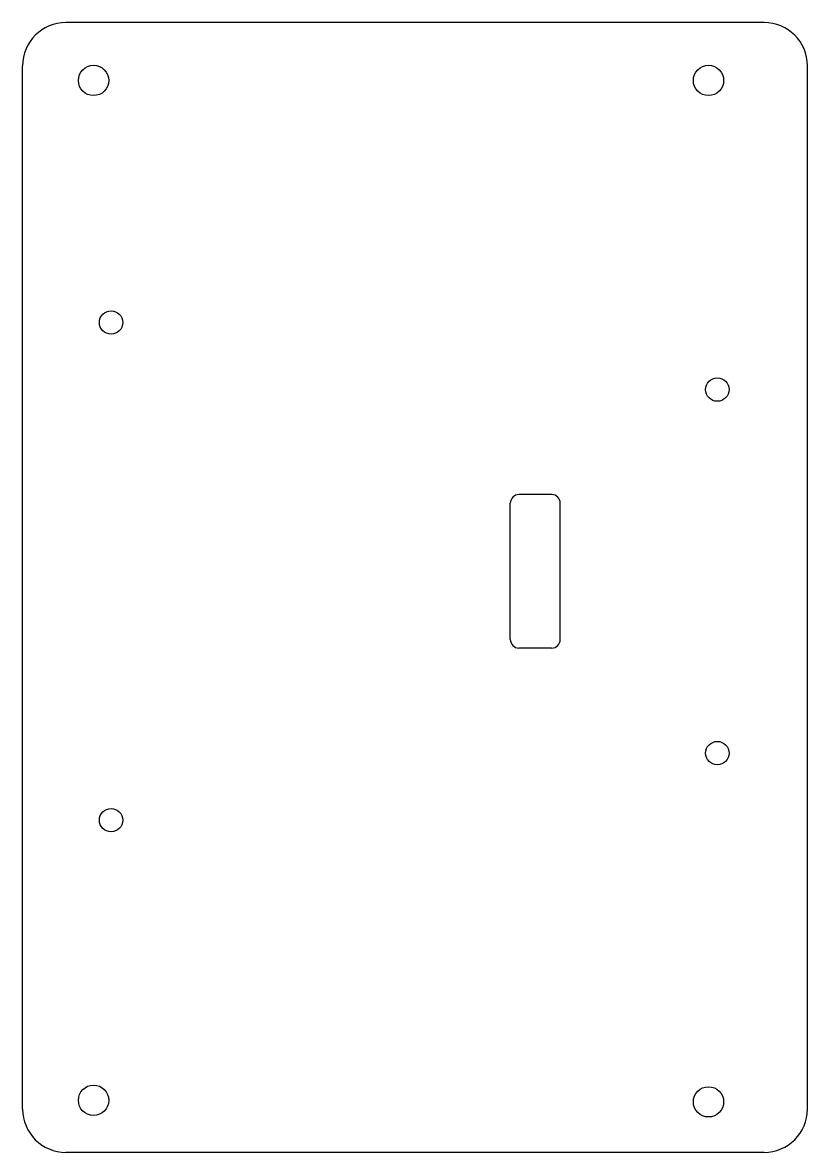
# Model space of a CAD drawing. Extents: x -241 to -151, y 186 to 317.
import ezdxf

# ---------------------------------------------------------------- set-up
doc = ezdxf.new("R2010")
doc.units = 0
doc.header["$MEASUREMENT"] = 0
doc.layers.add('MODELSKETCH_VISIBLE', color=7, linetype='CONTINUOUS')

msp = doc.modelspace()

# ---------------------------------------------------------------- linework, layer by layer
at = {"layer": 'MODELSKETCH_VISIBLE'}
for p, q in [((-155.86, 316.61), (-236.47, 316.61)), ((-241.47, 191.08), (-241.47, 311.61)), ((-150.86, 191.08), (-150.86, 311.61)), ((-185.16, 245.35), (-185.16, 261.07)), ((-180.39, 262.07), (-184.16, 262.07)), ((-179.39, 245.35), (-179.39, 261.07)), ((-180.39, 244.35), (-184.16, 244.35)), ((-155.86, 186.08), (-236.47, 186.08))]:
    msp.add_line(p, q, dxfattribs=at)
for centre, radius in [((-233.28, 309.92), 1.75), ((-162.28, 309.92), 1.75), ((-231.26, 281.96), 1.35), ((-161.26, 274.21), 1.35), ((-161.26, 232.21), 1.35), ((-231.26, 224.46), 1.35), ((-233.28, 192.1), 1.75), ((-162.28, 191.92), 1.75)]:
    msp.add_circle(centre, radius, dxfattribs=at)
for centre, radius, start, end in [((-236.47, 311.61), 5, 90, 180), ((-155.86, 311.61), 5, 0, 90), ((-184.16, 261.07), 1, 90, 180), ((-180.39, 261.07), 1, 0, 90), ((-184.16, 245.35), 1, 180, 270), ((-180.39, 245.35), 1, 270, 0), ((-236.47, 191.08), 5, 180, 270), ((-155.86, 191.08), 5, 270, 0)]:
    msp.add_arc(centre, radius, start, end, dxfattribs=at)

doc.saveas('drawing.dxf')
